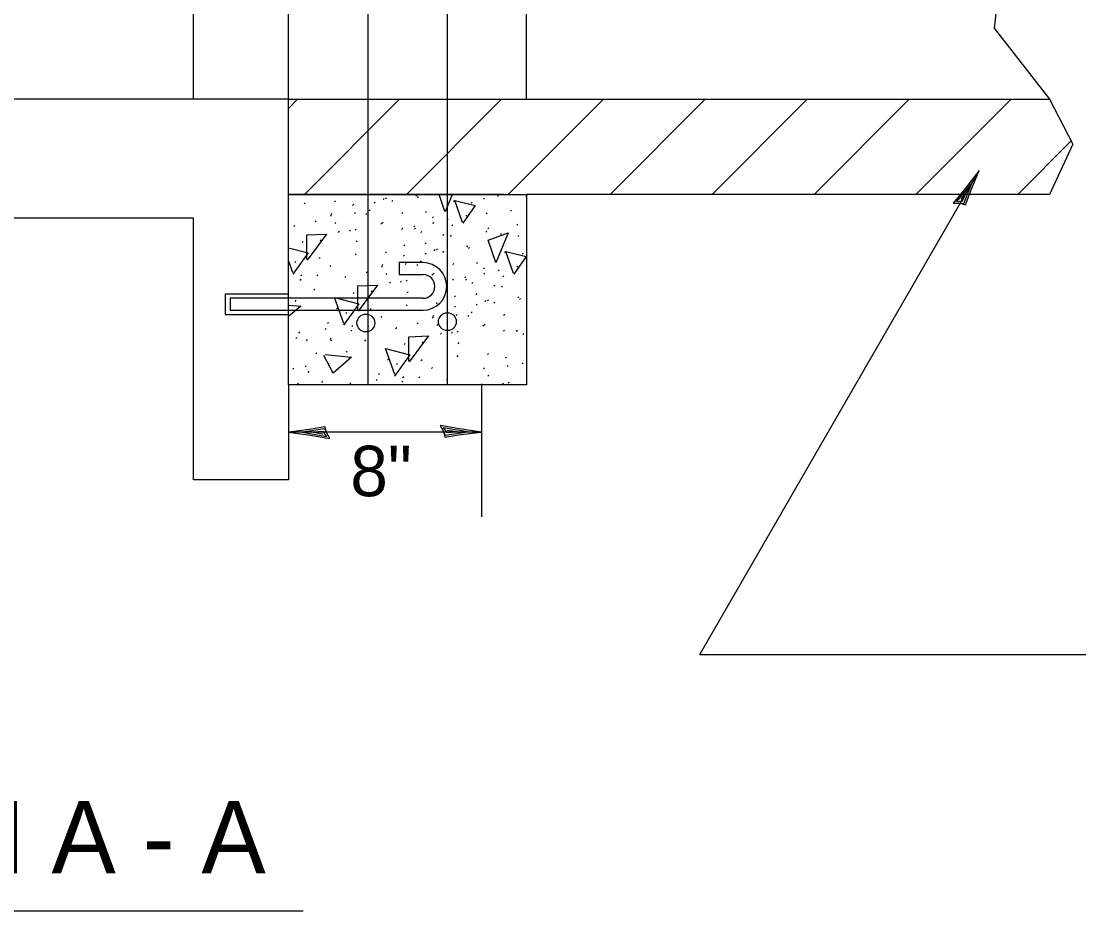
# Model space of a CAD drawing. Extents: x 0 to 2.83, y -0.12 to 1.83.
# Drawn here: x 0.5986 to 0.8432, y 1.1669 to 1.3726 of the extents above; entities that cross this region are included whole.
import ezdxf

# ---------------------------------------------------------------- set-up
doc = ezdxf.new("R2010")
doc.units = 0
for name, color, linetype in [('RD_Pr_Roadway_Dimensions', 7, 'Continuous'), ('RD_Pr_Roadway_Notes', 7, 'Continuous'), ('SH_General_Details', 7, 'Continuous')]:
    doc.layers.add(name, color=color, linetype=linetype)

msp = doc.modelspace()

# ---------------------------------------------------------------- linework, layer by layer
at = {"layer": 'RD_Pr_Roadway_Dimensions'}
for p, q in [((0.70503, 1.28876), (0.70503, 1.25799)), ((0.70503, 1.27761), (0.66043, 1.27761))]:
    msp.add_line(p, q, dxfattribs=at)
for points in [[(0.66919, 1.27748), (0.6689, 1.27879), (0.6652, 1.27822), (0.66043, 1.27761), (0.66551, 1.27691), (0.66997, 1.27613), (0.66919, 1.27748), (0.6688, 1.27834), (0.66363, 1.2776), (0.66928, 1.27661), (0.66845, 1.27772), (0.66607, 1.27757), (0.66835, 1.27722)], [(0.69627, 1.27774), (0.69657, 1.27643), (0.70027, 1.277), (0.70504, 1.27761), (0.69995, 1.27831), (0.69549, 1.27909), (0.69627, 1.27774), (0.69666, 1.27687), (0.70183, 1.27762), (0.69618, 1.27861), (0.69702, 1.2775), (0.69939, 1.27765), (0.69711, 1.278)]]:
    msp.add_lwpolyline(points, dxfattribs=at)
at = {"layer": 'RD_Pr_Roadway_Notes'}
for p, q in [((0.75553, 1.22615), (0.82016, 1.33809)), ((0.75553, 1.22615), (1.06533, 1.22615)), ((0.49741, 1.16687), (0.66381, 1.16687))]:
    msp.add_line(p, q, dxfattribs=at)
msp.add_lwpolyline([(0.81567, 1.33057), (0.81695, 1.33017), (0.8183, 1.33366), (0.82016, 1.3381), (0.81701, 1.33404), (0.8141, 1.33057), (0.81567, 1.33057), (0.81661, 1.33048), (0.81855, 1.33532), (0.81487, 1.33092), (0.81625, 1.33109), (0.81731, 1.33323), (0.81586, 1.33143)], dxfattribs=at)
at = {"layer": 'SH_General_Details'}
for p, q in [((0.67877, 1.55256), (0.67877, 1.28856)), ((0.6971, 1.55256), (0.6971, 1.28856)), ((0.63843, 1.35456), (0.63843, 1.48656)), ((0.71543, 1.35456), (0.71543, 1.48656)), ((0.66043, 1.35456), (0.66043, 1.42056)), ((0.66043, 1.35456), (0.36343, 1.35456)), ((0.66043, 1.35456), (0.83643, 1.35456)), ((0.66043, 1.33256), (0.66043, 1.35456)), ((0.66043, 1.33256), (0.71543, 1.33256)), ((0.66043, 1.28856), (0.66043, 1.33256)), ((0.71028, 1.33256), (0.66043, 1.33256)), ((0.67107, 1.33086), (0.6713, 1.3311)), ((0.68021, 1.33054), (0.68044, 1.33078)), ((0.68227, 1.33138), (0.6825, 1.33162)), ((0.68284, 1.33153), (0.68307, 1.33176)), ((0.68433, 1.33095), (0.68456, 1.33118)), ((0.68988, 1.33219), (0.69012, 1.33242)), ((0.69025, 1.33181), (0.69049, 1.33205)), ((0.69854, 1.33092), (0.69878, 1.33115)), ((0.70267, 1.33054), (0.7029, 1.33078)), ((0.70554, 1.33143), (0.70577, 1.33166)), ((0.70871, 1.33211), (0.70894, 1.33234)), ((0.71543, 1.33256), (0.71543, 1.28856)), ((0.83643, 1.33256), (0.71543, 1.33256)), ((0.66405, 1.33039), (0.66428, 1.33062)), ((0.67524, 1.33003), (0.67548, 1.33027)), ((0.67563, 1.32813), (0.67586, 1.32836)), ((0.67907, 1.32874), (0.67931, 1.32897)), ((0.68661, 1.32816), (0.68684, 1.3284)), ((0.69208, 1.32836), (0.69231, 1.3286)), ((0.70612, 1.3281), (0.70636, 1.32834)), ((0.71172, 1.32869), (0.71195, 1.32893)), ((0.63843, 1.32706), (0.36343, 1.32706)), ((0.63843, 1.26656), (0.63843, 1.32706)), ((0.66659, 1.32622), (0.66682, 1.32646)), ((0.67013, 1.32755), (0.67036, 1.32779)), ((0.67019, 1.3279), (0.67042, 1.32813)), ((0.67112, 1.32585), (0.67135, 1.32608)), ((0.67829, 1.3279), (0.67853, 1.32813)), ((0.68176, 1.32565), (0.68199, 1.32588)), ((0.68209, 1.32592), (0.68233, 1.32615)), ((0.69373, 1.32712), (0.69397, 1.32735)), ((0.69376, 1.32587), (0.694, 1.32611)), ((0.69709, 1.32669), (0.69733, 1.32693)), ((0.70143, 1.32752), (0.70167, 1.32776)), ((0.66161, 1.32512), (0.66185, 1.32535)), ((0.67196, 1.32379), (0.67219, 1.32403)), ((0.67453, 1.32405), (0.67477, 1.32429)), ((0.67583, 1.32428), (0.67607, 1.32451)), ((0.68657, 1.32448), (0.68681, 1.32472)), ((0.6894, 1.32506), (0.68964, 1.3253)), ((0.68952, 1.32453), (0.68976, 1.32477)), ((0.69101, 1.32375), (0.69125, 1.32399)), ((0.69817, 1.32531), (0.6984, 1.32555)), ((0.70604, 1.32382), (0.70628, 1.32406)), ((0.70648, 1.32461), (0.70671, 1.32484)), ((0.7094, 1.32331), (0.70963, 1.32354)), ((0.71322, 1.32547), (0.71345, 1.3257)), ((0.66357, 1.32144), (0.6638, 1.32168)), ((0.66775, 1.32182), (0.66799, 1.32205)), ((0.67606, 1.32161), (0.6763, 1.32185)), ((0.69202, 1.32116), (0.69226, 1.32139)), ((0.69613, 1.3231), (0.69637, 1.32333)), ((0.69789, 1.32286), (0.69812, 1.3231)), ((0.71345, 1.3228), (0.71369, 1.32304)), ((0.67583, 1.3186), (0.67607, 1.31884)), ((0.68285, 1.31908), (0.68309, 1.31931)), ((0.68704, 1.32067), (0.68727, 1.32091)), ((0.69199, 1.31876), (0.69223, 1.31899)), ((0.69405, 1.3196), (0.69429, 1.31983)), ((0.69462, 1.31974), (0.69486, 1.31998)), ((0.69611, 1.31916), (0.69635, 1.3194)), ((0.70166, 1.3204), (0.7019, 1.32064)), ((0.70204, 1.32003), (0.70228, 1.32026)), ((0.71033, 1.31913), (0.71056, 1.31937)), ((0.71445, 1.31876), (0.71469, 1.31899)), ((0.66185, 1.31678), (0.66208, 1.31701)), ((0.66747, 1.31774), (0.66771, 1.31798)), ((0.66993, 1.31589), (0.67017, 1.31612)), ((0.68197, 1.31611), (0.68221, 1.31635)), ((0.69151, 1.31679), (0.68601, 1.31679)), ((0.68601, 1.31679), (0.68601, 1.31404)), ((0.68703, 1.31825), (0.68726, 1.31848)), ((0.68741, 1.31634), (0.68765, 1.31658)), ((0.69008, 1.31611), (0.69031, 1.31635)), ((0.69086, 1.31695), (0.69109, 1.31719)), ((0.69839, 1.31638), (0.69863, 1.31661)), ((0.70386, 1.31658), (0.7041, 1.31682)), ((0.66323, 1.31377), (0.66347, 1.314)), ((0.66694, 1.31371), (0.66718, 1.31394)), ((0.67837, 1.31444), (0.67861, 1.31467)), ((0.68191, 1.31577), (0.68215, 1.316)), ((0.6829, 1.31406), (0.68314, 1.3143)), ((0.68601, 1.31404), (0.69151, 1.31404)), ((0.69354, 1.31386), (0.69378, 1.3141)), ((0.69388, 1.31413), (0.69411, 1.31437)), ((0.70551, 1.31533), (0.70575, 1.31557)), ((0.70555, 1.31409), (0.70578, 1.31432)), ((0.70888, 1.31491), (0.70912, 1.31514)), ((0.70995, 1.31353), (0.71019, 1.31377)), ((0.71322, 1.31574), (0.71345, 1.31597)), ((0.66306, 1.31272), (0.6633, 1.31296)), ((0.6734, 1.31333), (0.67363, 1.31357)), ((0.68374, 1.31201), (0.68398, 1.31224)), ((0.68632, 1.31227), (0.68656, 1.31251)), ((0.68762, 1.31249), (0.68785, 1.31273)), ((0.69836, 1.3127), (0.69859, 1.31293)), ((0.70119, 1.31328), (0.70142, 1.31351)), ((0.70131, 1.31275), (0.70154, 1.31299)), ((0.7028, 1.31197), (0.70304, 1.3122)), ((0.70792, 1.31131), (0.70815, 1.31155)), ((0.70967, 1.31108), (0.70991, 1.31131)), ((0.66043, 1.30949), (0.64573, 1.30949)), ((0.64573, 1.30949), (0.64573, 1.30477)), ((0.66625, 1.31045), (0.66649, 1.31068)), ((0.67535, 1.30965), (0.67559, 1.30989)), ((0.67954, 1.31003), (0.67977, 1.31027)), ((0.68785, 1.30983), (0.68808, 1.31006)), ((0.69882, 1.30888), (0.69906, 1.30912)), ((0.70381, 1.30937), (0.70405, 1.30961)), ((0.71345, 1.30862), (0.71369, 1.30885)), ((0.6469, 1.30854), (0.6469, 1.30579)), ((0.68051, 1.30854), (0.6469, 1.30854)), ((0.66198, 1.30783), (0.66221, 1.30807)), ((0.69151, 1.30854), (0.68051, 1.30854)), ((0.68762, 1.30682), (0.68785, 1.30705)), ((0.69464, 1.30729), (0.69487, 1.30753)), ((0.69881, 1.30646), (0.69905, 1.3067)), ((0.70378, 1.30697), (0.70401, 1.30721)), ((0.70584, 1.30781), (0.70607, 1.30805)), ((0.70641, 1.30796), (0.70664, 1.30819)), ((0.7079, 1.30738), (0.70813, 1.30761)), ((0.71382, 1.30824), (0.71406, 1.30848)), ((0.64573, 1.30477), (0.66043, 1.30477)), ((0.6469, 1.30579), (0.68051, 1.30579)), ((0.67152, 1.30599), (0.67176, 1.30622)), ((0.67363, 1.30499), (0.67387, 1.30523)), ((0.67926, 1.30596), (0.67949, 1.30619)), ((0.68051, 1.30579), (0.69151, 1.30579)), ((0.68172, 1.3041), (0.68195, 1.30434)), ((0.6937, 1.30398), (0.69393, 1.30422)), ((0.69376, 1.30433), (0.69399, 1.30456)), ((0.6992, 1.30456), (0.69943, 1.30479)), ((0.70186, 1.30433), (0.7021, 1.30456)), ((0.70264, 1.30517), (0.70288, 1.3054)), ((0.71018, 1.30459), (0.71041, 1.30483)), ((0.66892, 1.30129), (0.66915, 1.30153)), ((0.66941, 1.30273), (0.66964, 1.30297)), ((0.67502, 1.30198), (0.67526, 1.30222)), ((0.67873, 1.30192), (0.67896, 1.30216)), ((0.68518, 1.30155), (0.68542, 1.30178)), ((0.69016, 1.30265), (0.69039, 1.30289)), ((0.69469, 1.30228), (0.69492, 1.30251)), ((0.70533, 1.30208), (0.70556, 1.30231)), ((0.70566, 1.30235), (0.7059, 1.30258)), ((0.66208, 1.29922), (0.66231, 1.29945)), ((0.66281, 1.30051), (0.66304, 1.30075)), ((0.66459, 1.29873), (0.66483, 1.29897)), ((0.67005, 1.29904), (0.67029, 1.29928)), ((0.67485, 1.30094), (0.67508, 1.30118)), ((0.69553, 1.30022), (0.69577, 1.30046)), ((0.6981, 1.30048), (0.69834, 1.30072)), ((0.6994, 1.30071), (0.69964, 1.30094)), ((0.71014, 1.30091), (0.71038, 1.30115)), ((0.71309, 1.30096), (0.71333, 1.3012)), ((0.71458, 1.30018), (0.71482, 1.30042)), ((0.67021, 1.29868), (0.67045, 1.29892)), ((0.67804, 1.29866), (0.67827, 1.2989)), ((0.68714, 1.29787), (0.68737, 1.29811)), ((0.69132, 1.29825), (0.69156, 1.29848)), ((0.69963, 1.29804), (0.69987, 1.29828)), ((0.66671, 1.2957), (0.66695, 1.29594)), ((0.67376, 1.29605), (0.674, 1.29628)), ((0.68331, 1.2942), (0.68355, 1.29444)), ((0.69104, 1.29417), (0.69128, 1.29441)), ((0.6994, 1.29503), (0.69964, 1.29527)), ((0.70642, 1.29551), (0.70666, 1.29574)), ((0.7106, 1.29468), (0.71083, 1.29491)), ((0.66142, 1.29217), (0.66166, 1.29241)), ((0.66424, 1.2927), (0.66447, 1.29294)), ((0.66492, 1.29141), (0.66515, 1.29165)), ((0.66961, 1.29321), (0.66984, 1.29344)), ((0.68542, 1.29321), (0.68565, 1.29344)), ((0.6935, 1.29232), (0.69374, 1.29255)), ((0.70548, 1.29219), (0.70572, 1.29243)), ((0.71098, 1.29277), (0.71122, 1.29301)), ((0.71443, 1.29338), (0.71466, 1.29362)), ((0.66814, 1.2891), (0.66837, 1.28934)), ((0.6807, 1.28951), (0.68094, 1.28974)), ((0.68119, 1.29095), (0.68143, 1.29118)), ((0.68663, 1.28915), (0.68687, 1.28939)), ((0.6868, 1.2902), (0.68704, 1.29043)), ((0.69051, 1.29014), (0.69075, 1.29037)), ((0.69697, 1.28976), (0.6972, 1.29)), ((0.70647, 1.29049), (0.70671, 1.29073)), ((0.71119, 1.28892), (0.71142, 1.28916)), ((0.66043, 1.28856), (0.66043, 1.26656)), ((0.71543, 1.28856), (0.66043, 1.28856)), ((0.66245, 1.28871), (0.66269, 1.28894)), ((0.67459, 1.28873), (0.67483, 1.28896)), ((0.70989, 1.2887), (0.71013, 1.28894)), ((0.66043, 1.26656), (0.63843, 1.26656))]:
    msp.add_line(p, q, dxfattribs=at)
for points in [[(0.83643, 1.48656), (0.82235, 1.46466), (0.82357, 1.4306), (0.82722, 1.40383), (0.82357, 1.37098), (0.83643, 1.35456)], [(0.66043, 1.35247), (0.66252, 1.35456)], [(0.66409, 1.33256), (0.6861, 1.35456)], [(0.68766, 1.33256), (0.70967, 1.35456)], [(0.71123, 1.33256), (0.73324, 1.35456)], [(0.7348, 1.33256), (0.7568, 1.35456)], [(0.75838, 1.33256), (0.78037, 1.35456)], [(0.78194, 1.33256), (0.80395, 1.35456)], [(0.80551, 1.33256), (0.82752, 1.35456)], [(0.83643, 1.35456), (0.84182, 1.34421), (0.83643, 1.33256)], [(0.82909, 1.33256), (0.84145, 1.34492)], [(0.67525, 1.33246), (0.67536, 1.33256)], [(0.69657, 1.32861), (0.69523, 1.33256)], [(0.69824, 1.33256), (0.69661, 1.3285)], [(0.70067, 1.32605), (0.6989, 1.33112)], [(0.6989, 1.33112), (0.70356, 1.33)], [(0.71526, 1.33193), (0.71543, 1.3321)], [(0.70356, 1.33), (0.70076, 1.32589)], [(0.66465, 1.31755), (0.66466, 1.32321), (0.6692, 1.32339), (0.66472, 1.31738)], [(0.70836, 1.31682), (0.70659, 1.32202), (0.71119, 1.32367), (0.70839, 1.31671)], [(0.66043, 1.32018), (0.66492, 1.31905)], [(0.66492, 1.31905), (0.66138, 1.3141)], [(0.71246, 1.31426), (0.71069, 1.31933)], [(0.71069, 1.31933), (0.71535, 1.31821)], [(0.66144, 1.31451), (0.66043, 1.31726)], [(0.71535, 1.31821), (0.71255, 1.31411)], [(0.67644, 1.30576), (0.67644, 1.31143), (0.68098, 1.3116), (0.67651, 1.30559)], [(0.66043, 1.30697), (0.66322, 1.3067)], [(0.66322, 1.3067), (0.66043, 1.30429)], [(0.67322, 1.30273), (0.67104, 1.30869), (0.6767, 1.30727), (0.67316, 1.30231)], [(0.68822, 1.29398), (0.68823, 1.29964), (0.69277, 1.29982), (0.68829, 1.29381)], [(0.68501, 1.29094), (0.68282, 1.2969), (0.68849, 1.29548), (0.68495, 1.29053)], [(0.66887, 1.29551), (0.67501, 1.29492), (0.6707, 1.2912), (0.66857, 1.29533)]]:
    msp.add_lwpolyline(points, dxfattribs=at)
for centre in [(0.6783, 1.30282), (0.69715, 1.30313)]:
    msp.add_circle(centre, 0.00206, dxfattribs=at)
for radius, start, end in [(0.0055, 0, 90), (0.00275, 0, 90), (0.0055, 270, 360), (0.00275, 270, 360)]:
    msp.add_arc((0.69151, 1.31129), radius, start, end, dxfattribs=at)

# ---------------------------------------------------------------- texts
at = {"layer": 'RD_Pr_Roadway_Dimensions'}
msp.add_text('8"', height=0.011667, dxfattribs=at).set_placement((0.6747, 1.26277))
at = {"layer": 'RD_Pr_Roadway_Notes'}
msp.add_text('SECTION A - A', height=0.0166667, dxfattribs=at).set_placement((0.50034, 1.17557))

doc.saveas('drawing.dxf')
